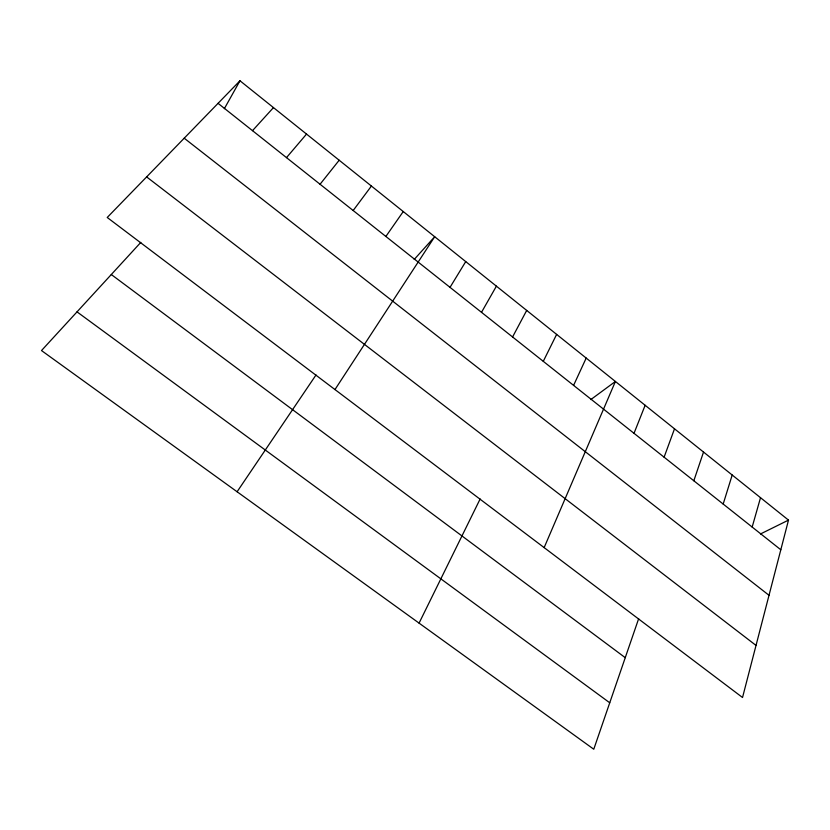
<?xml version="1.0" encoding="UTF-8"?>
<svg xmlns="http://www.w3.org/2000/svg" width="830" height="830" viewBox="0 0 830 830"><rect width="100%" height="100%" fill="white"/><g stroke="black" fill="none" stroke-linecap="round" stroke-linejoin="round"><path stroke-width="1.25" d="M788.5 520.109L742.528 697.501L107.226 217.481L239.974 80.769L788.5 520.109L760.477 533.97M752.167 527.05L760.519 497.699M723.179 504.049L732.195 475.009M693.828 480.757L703.529 452.049M638.644 618.724L593.772 749.231L41.5 350.561L140.82 242.381M664.104 457.185L674.51 428.809M634.016 433.312L645.138 405.289M544.148 547.603L615.404 381.468L590.846 399.562M573.592 385.379L586.198 358.072M419.077 623.123L480.145 498.965M543.277 361.33L556.629 334.397M512.577 336.98L526.697 310.42M224.339 108.689L239.974 80.769M481.504 312.329L496.402 286.163M450.026 287.356L465.734 261.595M334.978 389.561L434.692 236.726L414.212 259.448M237.1 491.754L316.023 374.952M385.867 236.467L403.256 211.546M353.175 210.519L371.415 186.044M320.058 184.25L339.18 160.232M286.495 157.627L306.54 134.076M252.507 130.663L273.464 107.599M77.024 311.873L609.739 702.782M111.303 274.533L625.249 657.671M146.63 176.904L756.026 645.418M184.208 138.205L769.016 595.297M218.062 103.335L780.812 549.771"/></g></svg>
